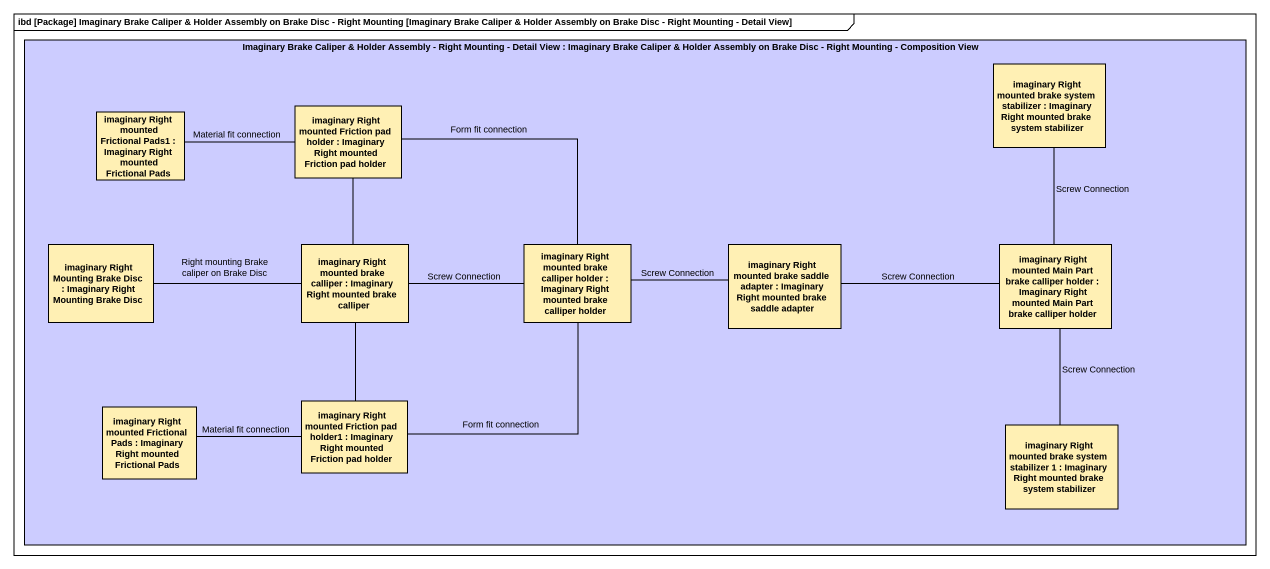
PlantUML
@startuml
mainframe ibd [Package] Imaginary Brake Caliper & Holder Assembly on Brake Disc - Right Mounting [Imaginary Brake Caliper & Holder Assembly on Brake Disc - Right Mounting - Detail View]
rectangle "Imaginary Brake Caliper & Holder Assembly - Right Mounting - Detail View : Imaginary Brake Caliper & Holder Assembly on Brake Disc - Right Mounting - Composition View" as Imaginary_Brake_Caliper #CCCCFF {
  rectangle "imaginary Right mounted brake system stabilizer : Imaginary Right mounted brake system stabilizer" as imaginary_Right_mounted #FFF0B4
  rectangle "imaginary Right mounted Friction pad holder : Imaginary Right mounted Friction pad holder" as imaginary_Right_mounted_2 #FFF0B4
  rectangle "imaginary Right mounted Frictional Pads1 : Imaginary Right mounted Frictional Pads" as imaginary_Right_mounted_3 #FFF0B4
  rectangle "imaginary Right Mounting Brake Disc : Imaginary Right Mounting Brake Disc" as imaginary_Right_Mounting #FFF0B4
  rectangle "imaginary Right mounted brake calliper : Imaginary Right mounted brake calliper" as imaginary_Right_mounted_4 #FFF0B4
  rectangle "imaginary Right mounted brake calliper holder : Imaginary Right mounted brake calliper holder" as imaginary_Right_mounted_5 #FFF0B4
  rectangle "imaginary Right mounted brake saddle adapter : Imaginary Right mounted brake saddle adapter" as imaginary_Right_mounted_6 #FFF0B4
  rectangle "imaginary Right mounted Main Part brake calliper holder : Imaginary Right mounted Main Part brake calliper holder" as imaginary_Right_mounted_7 #FFF0B4
  rectangle "imaginary Right mounted Frictional Pads : Imaginary Right mounted Frictional Pads" as imaginary_Right_mounted_8 #FFF0B4
  rectangle "imaginary Right mounted Friction pad holder1 : Imaginary Right mounted Friction pad holder" as imaginary_Right_mounted_9 #FFF0B4
  rectangle "imaginary Right mounted brake system stabilizer 1 : Imaginary Right mounted brake system stabilizer" as imaginary_Right_mounted_10 #FFF0B4
}
imaginary_Right_mounted -- imaginary_Right_mounted_7 : Screw Connection
imaginary_Right_mounted_2 -- imaginary_Right_mounted_4
imaginary_Right_mounted_3 -right- imaginary_Right_mounted_2 : Material fit connection
imaginary_Right_mounted_4 -left- imaginary_Right_Mounting : Right mounting Brake caliper on Brake Disc
imaginary_Right_mounted_4 -- imaginary_Right_mounted_9
imaginary_Right_mounted_5 -up- imaginary_Right_mounted_2 : Form fit connection
imaginary_Right_mounted_5 -left- imaginary_Right_mounted_4 : Screw Connection
imaginary_Right_mounted_5 -- imaginary_Right_mounted_9 : Form fit connection
imaginary_Right_mounted_6 -left- imaginary_Right_mounted_5 : Screw Connection
imaginary_Right_mounted_7 -left- imaginary_Right_mounted_6 : Screw Connection
imaginary_Right_mounted_7 -- imaginary_Right_mounted_10 : Screw Connection
imaginary_Right_mounted_9 -left- imaginary_Right_mounted_8 : Material fit connection
@enduml
